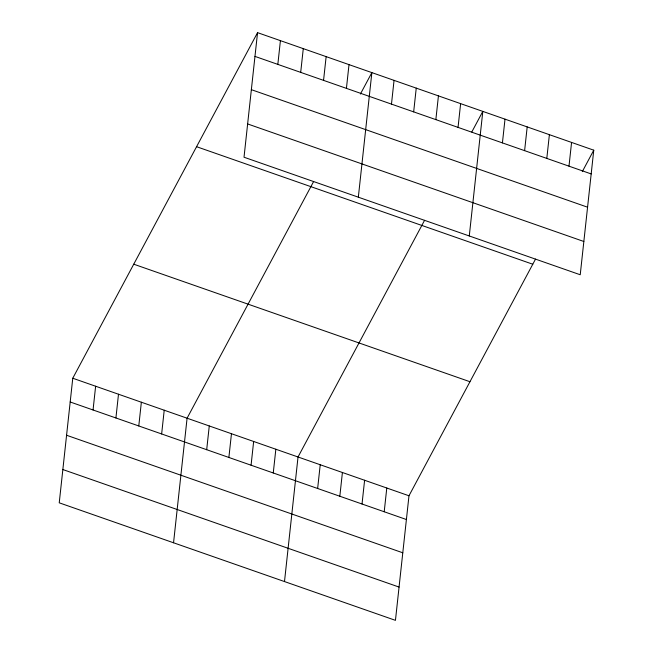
<?xml version="1.0" encoding="UTF-8"?>
<svg xmlns="http://www.w3.org/2000/svg" width="653" height="653" viewBox="0 0 653 653"><rect width="100%" height="100%" fill="white"/><g stroke="black" fill="none" stroke-linecap="round" stroke-linejoin="round"><path stroke-width="0.98" d="M257.551 32.65L244.018 157.226L580.231 274.758L593.765 150.182L257.551 32.65L72.769 378.242L59.235 502.818L395.449 620.35L408.982 495.774L535.533 259.086M93.053 409.978L95.632 386.233M115.916 417.969L118.495 394.224M138.779 425.96L141.358 402.215M161.642 433.951L164.221 410.206M173.551 542.774L187.084 418.206L313.636 181.51M206.691 449.705L209.27 425.96M228.885 457.459L231.464 433.714M277.835 64.386L280.415 40.641M251.07 465.214L253.65 441.477M300.698 72.377L303.278 48.632M273.264 472.976L275.844 449.231M323.561 80.368L326.141 56.623M284.496 581.562L298.029 456.986L424.589 220.298M346.425 88.359L349.004 64.623M317.644 488.485L320.223 464.748M358.334 197.19L371.867 72.614L360.399 94.048M339.829 496.247L342.409 472.503M391.474 104.113L394.053 80.368M362.023 504.002L364.603 480.257M413.667 111.867L416.247 88.122M384.209 511.756L386.788 488.02M435.853 119.621L438.432 95.885M458.047 127.384L460.626 103.639M469.278 235.97L482.812 111.402L471.809 131.979M502.426 142.893L505.006 119.156M524.612 150.655L527.191 126.911M546.806 158.41L549.385 134.673M568.992 166.172L571.571 142.427M582.305 171.625L593.765 150.182M254.972 56.395L591.185 173.927M251.356 89.665L587.569 207.197M247.634 123.948L583.847 241.488M196.577 146.696L532.783 264.228M133.751 264.196L469.956 381.727M72.769 378.242L408.982 495.774M70.189 401.987L406.403 519.519M66.573 435.257L402.787 552.789M62.851 469.54L399.065 587.071"/></g></svg>
